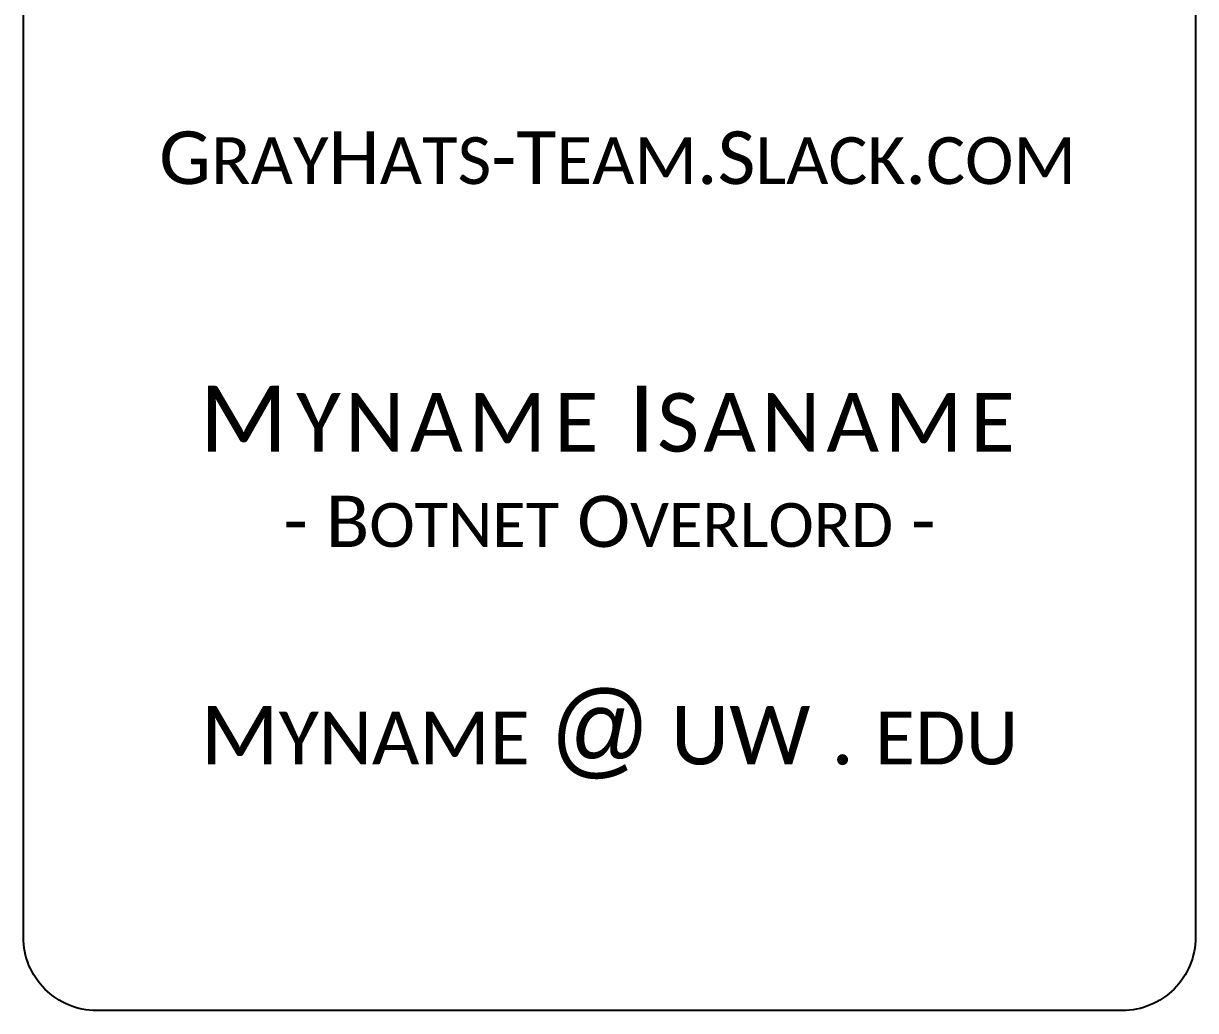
# Model space of a CAD drawing. Header units: inches. Extents: x -6.6 to 55.7, y -37.7 to 16.9.
# Drawn here: x -6.581 to -4.581, y -3.854 to -2.17 of the extents above; entities that cross this region are included whole.
import ezdxf

# ---------------------------------------------------------------- set-up
doc = ezdxf.new("R2010")
doc.units = ezdxf.units.IN
doc.header["$MEASUREMENT"] = 0
doc.styles.get("Standard").update_dxf_attribs({"font": 'arial.ttf'})

msp = doc.modelspace()

# ---------------------------------------------------------------- linework, layer by layer
at = {"color": 30, "true_color": 0xf8991e}
msp.add_lwpolyline([(-4.5808, -0.4788), (-4.5808, -3.7288, -0.414214), (-4.7058, -3.8538), (-6.4558, -3.8538, -0.414214), (-6.5808, -3.7288), (-6.5808, -0.4788, -0.414214), (-6.4558, -0.3538), (-4.7058, -0.3538, -0.414214)], format="xyb", close=True, dxfattribs=at)

# ---------------------------------------------------------------- texts
at = {"color": 30, "true_color": 0xf8991e, "attachment_point": 5}
for s, insert, char_height in [('{\\fCandara|b0|i0|c0|p34;G\\H0.88889x;RAY\\H1.125x;H\\H0.88889x;ATS\\H1.125x;-T\\H0.88889x;EAM\\H1.125x;.S\\H0.88889x;LACK\\H1.125x;.\\H0.88889x;COM}', (-5.5671, -2.3996), 0.09), ('{\\fCandara|b0|i0|c0|p34;\\T1.1;M\\H0.88889x;YNAME\\H1.125x; I\\H0.88889x;SANAME\\H1.125x;\\T1;\\P\\H0.77778x;- B\\H0.85714x;OTNET\\H1.1667x; O\\H0.85714x;VERLORD\\H1.1667x; -^J\\H1.2857x;\\P\\H0.88885x;M\\H0.9x;YNAME\\H1.1111x; \\fConstantia|b0|i0|c0|p18;\\H1.25x;@\\fCandara|b0|i0|c0|p34;\\H0.8x; UW . \\H0.9x;EDU}', (-5.5808, -3.1236), 0.1125)]:
    msp.add_mtext_dynamic_manual_height_columns(s, width=2.573833, gutter_width=1, heights=[0], dxfattribs=dict(at, insert=insert, char_height=char_height))

doc.saveas('drawing.dxf')
